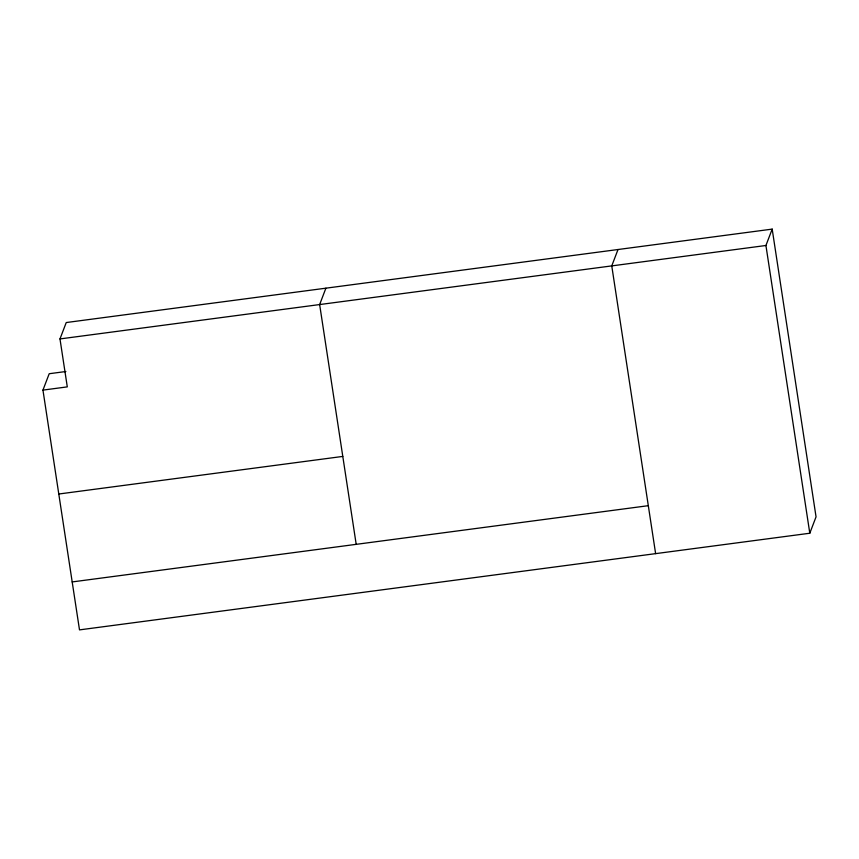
<?xml version="1.0" encoding="UTF-8"?>
<svg xmlns="http://www.w3.org/2000/svg" width="859" height="859" viewBox="0 0 859 859"><rect width="100%" height="100%" fill="white"/><g stroke="black" fill="none" stroke-linecap="round" stroke-linejoin="round"><path stroke-width="1.29" d="M42.95 390.104L67.292 386.883L59.98 338.929L66.24 322.544L772.187 229.117L816.05 516.85L809.801 533.235L79.5 629.883L42.95 390.104L49.199 373.729L65.864 371.517M325.894 288.184L319.645 304.558L356.195 544.338M618.018 249.518L611.758 265.893L655.621 553.636M809.801 533.235L765.927 245.491L772.187 229.117M59.98 338.929L765.927 245.491M58.788 494.011L342.795 456.419M72.188 581.93L648.309 505.683"/></g></svg>
